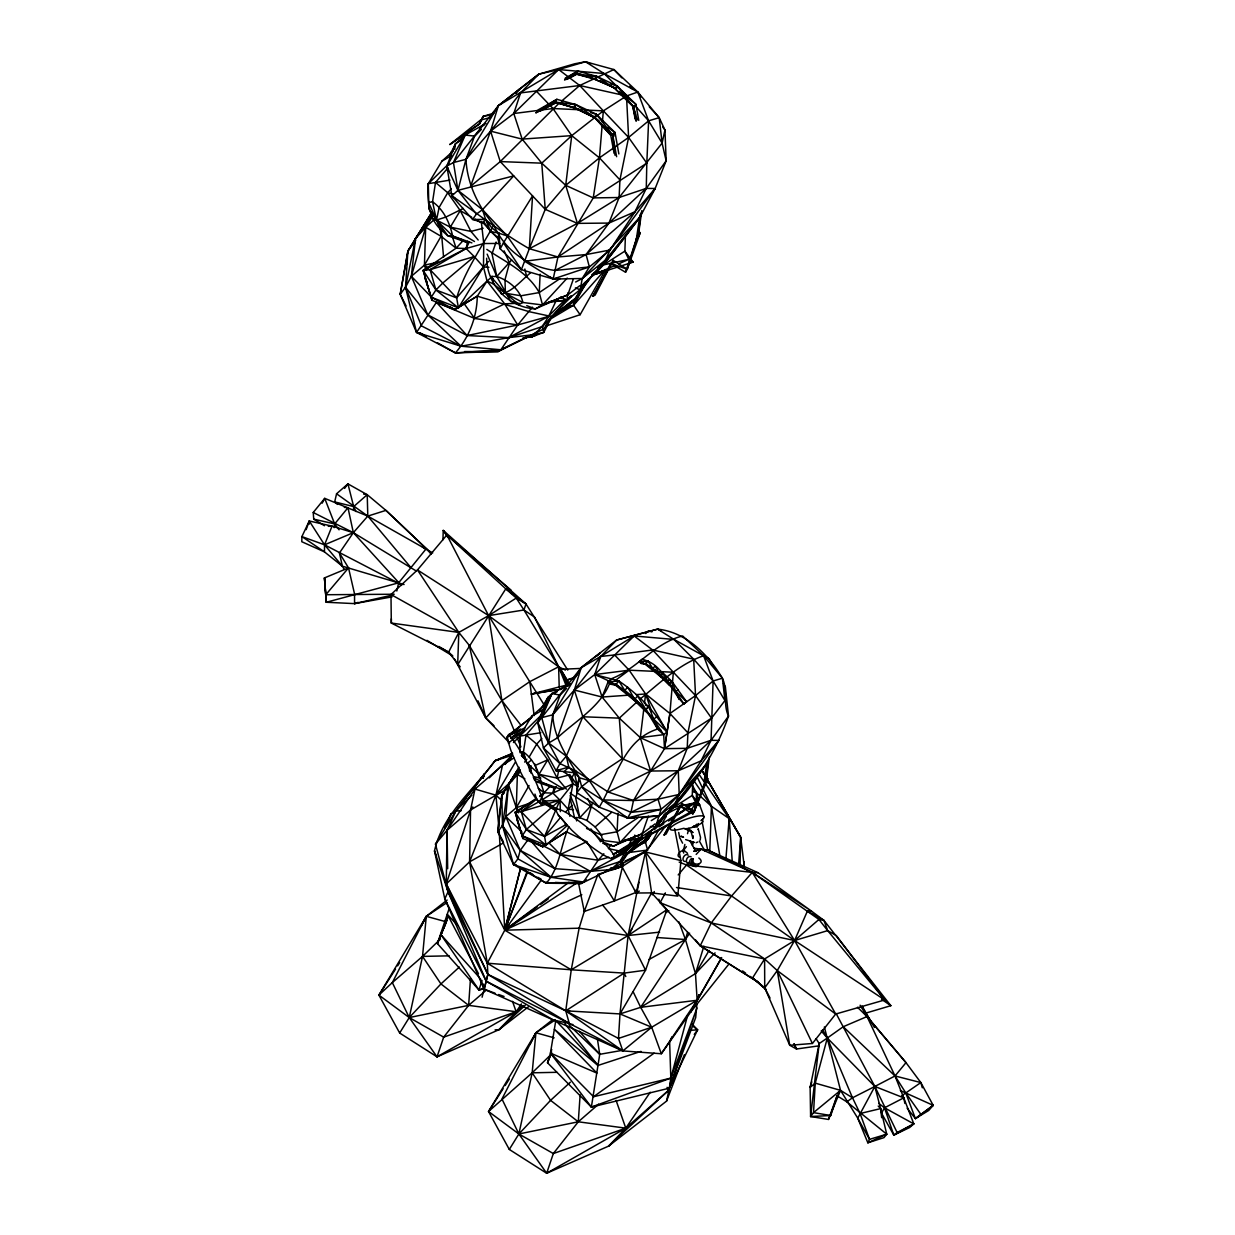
<?xml version="1.0" encoding="UTF-8"?>
<svg xmlns="http://www.w3.org/2000/svg" width="1235" height="1235" viewBox="0 0 1235 1235"><rect width="100%" height="100%" fill="white"/><g stroke="black" fill="none" stroke-linecap="round" stroke-linejoin="round"><path stroke-width="1.5" d="M441.096 228.799L443.581 257.127M530.942 773.11L531.004 765.715M519.055 767.275L501.781 795.325L497.829 831.757L513.544 864.608L551.258 877.359L590.315 871.323L614.15 869.332L621.051 866.769L621.56 860.795M309.244 524.134L309.275 521L332.061 526.125L353.349 532.671L416.071 570.894M328.263 526.311L332.061 526.125L324.543 544.82L324.45 551.875L342.373 566.186L344.272 569.428M432.111 211.833L407.905 251.06L400.202 294.285L416.535 332.447L455.406 352.901L498.184 351.558L500.87 349.783L517.697 324.975L504.636 303.825L487.053 281.086L483.472 266.945L483.75 243.527L481.295 221.435M391.387 618.781L391.31 623.058L448.598 652.142L452.813 656.032L426.94 640.347M696.293 802.287L696.463 792.808L692.017 784.596M740.074 864.361L740.691 837.345L701.712 769.853L740.691 837.345L744.35 867.171M532.3 716.532L507.956 735.551L507.245 738.268L510.595 749.583A38.547 4.847 63.5 0 0 535.419 797.841L537.858 800.975M442.948 539.788L443.241 530.402L526.002 603.992L567.76 670.111M518.391 812.846L516.292 807.705L517.372 774.422L520.321 769.868M661.512 818.851C691.307 790.724 714.988 754.971 728.511 716.099C722.676 703.842 728.079 690.211 722.398 678.2C708.025 654.473 686.506 632.289 657.668 629.124L616.62 640.039L581.191 667.672L537.734 722.645L543.431 747.962L556.12 770.686L574.429 772.77L579.338 777.788L581.654 786.664L599.222 807.211L627.534 818.002L634.373 818.172M447.394 536.762L443.241 530.402L446.869 534.971L417.461 569.952L458.818 632.428L457.66 664.754L485.725 717.983L509.546 743.007M575.649 282.012L582.272 278.508L640.008 217.051L605.69 259.952L582.272 278.508L553.172 279.033L521.386 269.678L500.221 248.791L497.952 238.633L482.731 222.485L472.588 219.444L451.871 195.871L446.838 166.123L453.461 162.557L498.369 105.67L538.722 74.193L574.769 63.772L585.467 61.75L613.903 69.546L637.8 92.054L659.212 117.649L664.955 130.03L666.159 160.812L655.152 188.523L640.008 217.051L625.373 236.719L624.879 251.137L628.769 259.381L633.076 262.113L594.761 274.386L590.33 277.504M692.712 782.743L692.264 795.402L695.675 802.642L699.473 805.035L692.264 795.402L673.322 807.536L663.087 816.242M709.755 851.718L711.437 806.285L697.188 777.031M626.593 97.858L628.6 137.44L619.939 179.893L619.106 197.507L608.932 223.072L586.1 254.564L555.071 270.45C527.746 266.883 504.621 250.041 493.722 225.017C478.269 206.26 467.185 183.922 465.965 159.33L474.549 136.097L481.156 129.196M657.329 822.989L673.322 807.536L705.556 765.468L679.219 794.414L658.023 799.184L633.493 800.542L608.284 792.067L575.803 770.995L559.934 763.601L548.649 743.022L552.755 714.803L574.337 690.041L600.704 656.464L616.62 640.039L657.668 629.124L673.986 639.452L693.684 659.166L695.537 695.583L687.926 732.849L687.2 748.317L678.277 770.763L658.023 799.184L630.977 812.352L627.534 818.002L624.524 816.073M486.636 258.238C487.053 285.27 508.419 307.006 535.172 308.951L542.505 304.968L539.247 292.572L540.127 274.185M602.773 843.32L613.502 846.16L619.939 842.656L617.083 831.772L617.979 813.325M406.608 264.244L407.149 254.889M353.472 509.885L353.673 506.582L347.93 483.873L336.568 493.784L334.685 501.919L337.51 504.42M566.525 300.012L551.813 316.592L543.786 329.019L500.87 349.783L461.056 346.217L416.535 332.447L405.528 287.261L407.905 251.06L431.2 213.454M470.489 978.444L468.652 1005.367L443.689 1037.138L437.036 1056.836L399.661 1033.016L378.898 995.101L426.291 916.324L447.132 900.053M580.126 1094.874L578.289 1121.797L553.326 1153.552L546.673 1173.25L509.299 1149.445L488.535 1111.515L535.928 1032.753L552.307 1019.956M692.866 813.911L694.348 811.318L682.06 803.522L666.113 834.042L664.106 835.045L679.929 806.285L692.866 813.911L706.713 777.757L707.917 760.59M738.499 865.858L740.691 837.345L705.988 777.525M497.829 831.757L502.506 825.597L505.825 816.597L508.434 784.379L518.082 769.312L501.781 795.325L497.829 831.757L503.34 841.699M602.093 125.893L599.438 157.848L593.248 197.909L557.942 256.988L553.172 279.033L524.705 261.264L507.184 235.916L482.484 209.688L457.938 190.36L446.838 166.123L455.453 143.847L465.163 135.063L485.926 123.438M602.402 122.126L603.344 110.857L579.694 85.508L558.652 69.546L538.722 74.193L498.369 105.67L465.965 159.33L457.938 190.36L451.871 195.871L454.928 198.187M725.948 858.124L729.206 818.635L698.825 774.021M743.563 867.341L744.026 861.659M677.953 894.248L680.933 860.579L674.588 828.577M447.163 902.476L426.291 916.324L422.524 956.399L409.248 1017.563L399.661 1033.016M555.194 1019.956L535.928 1032.753L532.162 1072.814L518.87 1133.977L509.299 1149.445M639.962 214.998L636.102 240.825L638.094 237.305L640.749 213.207M431.416 214.55L415.5 238.587L411.348 276.285L405.528 287.261L400.202 294.285L406.099 305.987M504.467 792.793L501.781 795.325L502.506 825.597L513.544 864.608L546.287 883.21L581.037 883.565L611.742 868.776L621.051 866.769L621.653 861.397M492.333 276.378L487.053 281.086L477.266 296.184C476.988 316.932 469.13 337.356 455.406 352.901L437.483 342.805M660.74 730.009L657.607 729.036C622.625 740.29 616.08 779.532 599.222 807.211L576.807 792.654L581.654 786.664L602.248 799.925L630.977 812.352L633.493 800.542L650.598 771.026L640.317 737.635L643.775 709.168M644.454 703.471L645.612 693.977L629.155 670.188L614.567 654.936L600.704 656.464L581.191 667.672L552.755 714.803C553.851 738.669 567.946 757.889 579.338 777.788L576.807 792.654L577.146 785.182L579.338 777.788L589.327 780.582L602.248 799.925L627.534 818.002L659.289 815.671L675.421 803.136L705.556 765.468M532.347 716.624L508.604 735.412A38.547 4.847 63.5 0 1 525.199 759.88A38.547 4.847 63.5 0 1 541.393 796.59L542.505 801.33L556.892 809.295A37.899 6.16 40.1 0 1 584.479 825.351A37.899 6.16 40.1 0 1 613.394 854.311L694.348 811.318L705.015 782.095L704.135 781.462L706.713 777.757L709.307 757.256M678.71 832.498L679.667 837.592M334.16 527.669L334.67 523.933L324.728 498.353L313.227 512.494L313.736 519.148L324.465 525.74M728.866 964.087L690.55 1012.252L661.312 1053.748L622.841 1050.923L569.289 1023.429L565.754 1010.832L571.265 969.799L579.122 928.195L584.587 910.365M683.665 853.045C683.958 846.793 674.603 855.5 679.512 857.167M636.102 240.825L637.198 236.533L627.256 269.261L613.255 260.4L595.085 295.15L592.8 296.307L610.816 263.534L625.558 272.24L627.256 269.261L640.317 232.581L637.198 236.533L638.094 237.305L641.799 210.645M454.696 149.342L455.453 143.847L461.875 139.617M824.362 1026.949L840.526 1090.351L828.5 1119.45L810.608 1116.517L819.206 1043.56L816.088 1038.712M512.649 753.226L495.019 760.745C473.731 789.829 442.439 814.39 434.504 850.915L444.801 898.957L484.166 989.235L622.841 1050.923L651.694 1027.242L697.158 1000.242L721.657 957.557M696.895 1004.287L695.691 1017.655L669.339 1088.174L591.364 1107.085L599.731 1054.32L597.416 1039.067M704.135 781.462L706.837 762.458M586.424 879.814L583.399 882.006L551.258 877.359L517.897 858.865L502.506 825.597L508.434 784.379L519.271 769.513M548.186 302.313L566.865 300.182L567.946 292.849M641.336 838.457L642.154 832.93M554.144 1037.832L535.928 1032.753L501.966 1099.011L518.87 1133.977L546.673 1173.25L608.531 1146.157L666.56 1101.111L671.547 1078.032M608.284 792.067L650.598 771.026L664.507 748.672L669.926 713.49L673.353 672.226L652.589 649.981L634.126 635.963L600.704 656.464L594.73 674.572L574.337 690.041L557.309 737.928L548.649 743.022L543.431 747.962L559.934 763.601L556.12 770.686L559.764 769.822M447.965 167.898L435.523 182.425L432.559 201.784L436.48 220.062L440.077 228.954L447.857 235.761L468.297 242.94L459.991 238.834M534.122 779.501L536.854 781.894L554.793 788.208L541.053 782.11C538.553 770.625 533.258 759.031 523.424 752.053L526.017 735.072L538.506 720.499M723.478 683.572L725.377 686.861L728.511 716.099L711.051 740.305L701.125 760.837L679.219 794.414L673.322 807.536L695.675 802.642L694.348 811.318L690.103 812.29L613.394 854.311L614.629 857.352L611.155 858.587A37.899 6.16 40.1 0 1 571.527 829.935L558.251 815.069L556.136 810.762L542.505 801.33L542.427 803.923L541.146 804.186L538.753 802.117M651.262 820.627L659.289 815.671L679.219 794.414L718.847 740.413L711.051 740.305L687.2 748.317L664.507 748.672L669.926 713.49L695.537 695.583L713.104 680.994L722.398 678.2L724.93 700.554L711.53 718.152L687.2 748.317L650.598 771.026L622.332 758.707L582.843 716.763L574.337 690.041L581.191 667.672L599.747 653.176L597.2 655.893M536.067 798.674L541.578 804.108M722.398 678.2L703.61 655.739L682.631 635.963C654.241 642.941 637.661 668.768 611.124 678.849C603.683 705.123 576.236 720.19 557.309 737.928M497.952 238.633L498.909 233.199L491.792 227.904L485.648 219.459L482.484 209.688L513.714 175.879L457.938 190.36L453.461 162.557L465.163 135.063L474.549 136.097L481.171 129.536M400.202 294.285L407.905 251.06L415.701 240.501M571.481 296.385L551.813 316.592L543.755 332.431L533.165 334.716L508.758 337.618L461.056 346.217L421.49 325.901L405.528 287.261L415.5 238.587L432.389 215.399M566.417 789.15L557.124 778.081L558.683 770.64M591.596 276.439L575.248 298.577L551.813 316.592L529.367 311.729L477.266 296.184L454.603 309.645L431.941 300.275L423.188 270.45L430.058 269.631L466.12 248.513L467.71 241.211M554.083 787.59L552.879 793.102L542.644 799.493M513.76 758.028L502.491 765.252L495.945 795.186L469.593 861.845L446.267 883.951L448.043 891.778L486.235 981.254L553.512 1020.079L569.289 1023.429L487.871 974.446L448.043 891.778L434.504 850.915L436.434 856.318M538.722 74.193L520.583 92.903L513.791 113.527L522.158 139.107L541.764 163.159L565.707 185.343L593.248 197.909L619.106 197.507L646.275 188.384L655.152 188.523L610.013 250.026L586.1 254.564L557.942 256.988L529.321 248.714L532.547 195.886L503.463 242.832L521.386 269.678L529.321 248.714L577.424 223.381L619.106 197.507L662.083 143.106L664.955 130.03L662.763 127.035M396.821 590.994L398.643 582.827L426.353 548.587L385.922 510.379L367.227 494.695L347.93 483.873L344.611 488.381M647.078 838.704L645.411 842.146L647.603 850.05L623.335 863.111L614.382 900.948L584.263 911.445L578.289 882.006L504.76 930.171L487.3 963.207L487.871 974.446L482.098 997.216M639.761 661.852C644.485 664.168 638.68 663.396 640.317 660.848M683.125 851.61L684.885 844.447M687.524 833.687L688.837 828.299M546.132 704.753L547.954 697.435L552.03 693.483L569.844 683.526M474.225 787.745L484.243 774.16L483.147 777.803L484.243 774.16L455.823 811.055L447.055 830.275L446.267 883.951L487.871 974.446L484.166 989.235L495.019 993.187M665.356 826.323L645.504 851.965L651.617 892.89L666.9 909.67L645.55 970.201L624.154 973.103L571.265 969.799L504.76 930.171L520.676 867.587M659.644 932.132L628.09 935.512L579.122 928.195L504.76 930.171L520.553 868.591M636.149 694.641L645.612 693.977L667.024 731.938C654.92 711.684 638.464 694.147 618.858 681.025L615.354 685.07L633.987 700.152L667.024 731.938L663.689 734.655L640.317 737.635L619.291 718.152L602.093 697.034L594.73 674.572L634.126 635.963L673.986 639.452L709.214 658.888L713.969 667.116M637.245 701.557L633.987 700.152L637.584 696.015L657.607 729.036L663.689 734.655L664.507 748.672L640.317 737.635M648.051 661.049L645.257 664.276L660.154 676.332L686.583 701.773L683.928 703.95C669.416 689.84 664.43 663.982 641.876 659.289L639.437 661.713L641.181 663.55L645.257 664.276L639.437 661.713L648.051 661.049L652.528 668.15L660.154 676.332L663.519 677.783M655.831 670.512L652.234 669.246L655.121 665.943L660.432 675.236L669.092 684.653L671.917 681.396L663.041 673.029L659.444 671.763M656.063 671.423L629.155 670.188L594.73 674.572C614.104 682.739 632.382 692.835 645.149 710.542L648.684 706.466L657.607 729.036L655.8 723.787M660.154 676.332L663.041 673.029M669.092 684.653L671.917 681.396L686.583 701.773M528.858 872.589L546.287 883.21C559.949 867.603 560.659 845.033 568.841 826.724M639.02 882.269L628.09 935.512L619.985 1013.92L618.488 1038.434L622.841 1050.923L565.754 1010.832L487.3 963.207L446.267 883.951L470.55 809.99L474.981 789.072L502.491 765.252M687.571 1015.448L670.821 1078.109L669.339 1088.174L696.988 1007.945L670.821 1078.109L591.364 1107.085L547.522 1062.779L551.752 1049.518M907.154 1108.227L915.413 1118.586L928.705 1110.481L933.197 1105.356L920.831 1082.57L905.996 1062.64L867.032 1016.559L843.227 1026.733L827.311 1038.033L815.254 1083.141L813.525 1112.627L810.608 1116.517L830.738 1115.529L837.068 1095.8L846.793 1101.821L886.73 1134.193L883.998 1137.62L867.85 1142.807L857.754 1118.169L840.526 1090.351L815.254 1083.141L810.129 1087.387L810.608 1116.517M655.137 823.838L642.154 833.795L619.939 842.656L602.68 840.464L601.136 834.582L595.146 826.956L587.011 820.503L592.677 802.333M579.277 292.031L575.248 298.577L573.596 305.246L549.266 319.757M651.586 832.328L645.411 842.146L635.022 847.009M645.612 835.03L655.584 827.064L661.08 809.28L658.023 799.184M692.434 845.496L693.545 841.838M487.871 974.446L565.754 1010.832L619.985 1013.92L640.672 1007.328L685.456 939.511L687.633 932.209M811.796 1081.86L810.129 1087.387L819.206 1043.56L827.311 1038.033L874.843 1086.46L897.119 1132.526L893.816 1135.119L881.481 1113.121L884.507 1107.81L903.758 1097.853L895.02 1075.963L867.032 1016.559L860.131 1005.213M558.606 103.678L500.252 161.584L470.566 186.315L490.557 131.142L498.369 105.67L558.652 69.546L585.467 61.75L590.67 63.834M483.117 777.834L484.243 774.16L483.086 777.818M703.888 946.272L695.475 973.597L697.158 1000.242L690.55 1012.252L720.715 959.394M449.432 907.71L437.391 943.571L478.964 989.976L484.599 988.679M484.367 988.139L478.964 989.976L482.036 980.451M625.558 272.24L637.198 236.533M480.832 119.78L449.849 144.495L479.412 123.994L483.225 116.322L493.861 113.172M544.913 706.466L547.954 697.435L539.957 710.712M567.282 683.511L558.621 666.792L523.933 609.997L526.002 603.992L505.794 588.833L446.869 534.971L488.628 615.632L543.647 704.073M496.115 242.029L492.009 253.777L496.794 276.517L510.688 301.433L516.292 302.39M573.333 279.064L567.807 294.872L542.505 304.968L522.837 302.482L505.393 293.251L493.398 284.127L493.043 278.909M577.332 792.808L575.618 797.717L579.817 817.678L587.011 820.503M648.313 816.165L642.154 833.795L619.939 842.656L643.08 817.493M306.156 529.645L309.275 521L324.543 544.82L342.373 566.186L404.092 584.541M828.5 1119.45L837.068 1095.8M584.263 911.445L597.972 874.38L621.992 866.661L647.603 850.05L627.534 852.69M449.447 155.826L455.453 143.847M566.587 688.451L560.088 695.181L552.755 714.803L541.764 717.628L548.649 743.022L566.325 756.16L589.327 780.582L622.332 758.707L619.291 718.152L637.291 701.619M449.849 144.495L479.412 123.994L483.225 116.322L492.425 114.701M618.858 153.943L615.045 132.546L596.32 114.222L575.973 104.651L574.676 108.047L594.637 117.68L599.021 120.86M472.851 806.949L470.55 809.99L469.593 861.845L504.76 930.171L526.527 873.052M666.56 1101.111L684.329 1054.783M551.69 1052.066L547.522 1062.779L550.378 1055.647M581.824 894.758L504.76 930.171L528.009 870.968M447.039 823.884L450.914 814.035L455.823 811.055L471.878 795.139M574.337 690.041L602.093 697.034L608.083 681.874L611.124 678.849L618.858 681.025L624.447 689.902L633.987 700.152M593.773 273.491L594.761 274.386L603.298 264.954L610.013 250.026L634.975 211.772L646.275 188.384L666.159 160.812L662.083 143.106L659.212 117.649L648.607 120.829L628.6 137.44L599.438 157.848L565.707 185.343L545.237 209.348L529.321 248.714C502.089 233.245 477.652 213.624 451.871 195.871M509.916 760.544L512.016 755.341L495.019 760.745L455.823 811.055L435.461 844.092L448.043 891.778L444.801 898.957L486.235 981.254L569.289 1023.429M446.669 920.677L437.391 943.571L446.777 920.476M548.649 743.022L537.734 722.645L547.954 697.435M448.027 917.018L440.864 934.586L478.964 989.976M706.713 777.757L707.763 778.637L694.348 811.318L679.929 806.285M559.934 763.601L566.325 756.16L582.843 716.763L619.291 718.152M693.344 858.896C690.365 867.587 707.068 864.099 698.84 857.985M426.847 281.487L424.979 278.184L431.231 297.203L458.417 307.87L456.657 297.867C464.7 271.191 480.662 248.961 493.722 225.017M541.764 717.628L552.03 693.483L560.088 695.181M692.31 1024.247L697.59 1029.867L668.089 1090.783L625.79 1128.157L608.531 1146.157L668.089 1090.783L675.576 1073.447M693.19 835.755L692.897 838.503L690.72 830.213M700.23 840.062L700.523 837.315L698.176 828.778L698.3 829.688M865.133 1013.317L890.836 1005.691L823.946 920.399L811.41 911.059L807.428 911.029L794.584 940.514L777.263 970.571L764.727 987.83L789.736 1045.273L796.529 1049.009L819.145 1045.813M444.662 828.083L450.914 814.035M445.526 924.197L440.864 934.586L479.458 977.595M651.215 832.251L648.097 839.229L625.126 855.623M671.994 1036.721L669.632 1042L670.821 1078.109L593.556 1096.742L550.439 1053.084L555.796 1020.527L597.987 1065.45L640.98 1051.386M692.048 860.147C689.068 864.376 696.818 869.78 698.748 864.361C695.706 868.668 689.006 862.37 692.928 858.942M638.094 237.305L640.317 232.581M309.275 521L301.896 536.592L301.803 541.733L324.45 551.875L301.896 536.592L324.543 544.82L401.854 584.942M431.941 300.275L423.188 270.45L466.12 248.513L469.408 241.69M537.734 722.645L552.03 693.483M479.412 123.994L483.225 116.322M857.491 1007.266L867.032 1016.559L905.996 1062.64L895.02 1075.963L874.843 1086.46L857.754 1118.169L869.517 1139.349L867.85 1142.807L886.73 1134.193L880.617 1108.613L874.843 1086.46L836.064 1013.41M523.239 338.097C541.1 335.04 548.556 316.762 555.441 302.158M556.167 786.541L552.879 793.102L544.079 792.824L538.213 788.177M640.502 838.905L628.121 852.86L621.066 863.774L611.742 868.776L619.985 861.567L627.365 848.074M628.939 844.925L631.301 840.186L637.986 839.028M638.603 844.863L645.411 842.146L647.109 838.781M421.135 926.42L426.291 916.324L446.391 921.866M529.908 1044.517L535.928 1032.753M584.078 284.791L573.596 305.246L559.687 311.189M426.291 916.324L392.329 982.597L378.898 995.101L409.248 1017.563L443.689 1037.138L516.153 1011.743L523.208 1005.506M546.117 882.037L546.287 883.21L583.399 882.006L598.157 860.224L586.702 841.653L566.433 831.757L542.783 846.762L522.868 838.534L515.196 812.352L521.232 811.627L539.726 801.33L544.079 792.824L550.517 785.846M460.223 666.869L448.598 652.142L458.818 632.428L488.628 615.632L516.261 598.064L526.002 603.992M322.181 503.154L324.728 498.353L367.798 516.106L432.698 552.925M581.793 287.662L574.568 301.078L549.59 318.892M665.387 892.89L660.108 902.692L700.245 945.778L757.811 981.949L766.04 989.467M503.463 242.832L500.221 248.791L498.909 233.199L490.557 231.454L484.105 222.315M569.922 816.366L568.115 809.265L572.932 783.808L571.913 777.402L575.803 770.995M648.529 848.368L658.703 829.874M661.481 824.826L666.097 816.412M625.064 861.027L645.504 851.965L677.799 896.116L651.617 892.89L628.09 935.512L571.265 969.799L487.3 963.207L469.593 861.845L503.633 842.81M588.369 279.033L573.596 305.246L566.17 307.314M545.978 326.009L580.126 314.709L605.428 269.986M592.8 296.307L613.255 260.4M664.106 835.045L682.06 803.522M551.258 877.359L520.213 850.421L505.825 816.597L516.292 807.705L529.043 785.537M576.683 675.468L578.489 672.349M691.029 810.685L695.675 802.642L688.651 805.729M451.3 188.801L447.718 192.706L439.166 207.341L436.48 220.062L447.857 235.761L452.643 236.008L471.894 242.894M529.213 756.947L536.731 744.087L541.841 738.499M515.35 762.149L495.945 795.186L470.55 809.99L447.055 830.275L435.461 844.092M446.838 166.123L465.163 135.063M709.106 950.441L695.475 973.597L640.672 1007.328L651.694 1027.242L661.312 1053.748L697.158 1000.242L699.01 994.762L697.158 1000.242L640.672 1007.328L633.231 991.937M584.093 285.023L574.568 301.078L569.428 303.702M651.895 832.822L648.097 839.229L644.701 840.973M654.735 828.021L656.649 824.826M446.869 534.971L511.043 590.129L505.794 588.833L457.66 664.754L454.418 658.95M631.98 928.998L628.09 935.512L645.55 970.201L619.985 1013.92L651.694 1027.242L618.488 1038.434L565.754 1010.832L624.154 973.103L625.805 976.53M652.358 894.804L654.303 891.546M563.777 789.041L539 774.33L547.722 759.818L536.731 744.087L526.017 735.072L519.673 736.183L519.997 752.655L523.424 752.053M443.396 230.59L440.077 228.954C428.097 216.727 427.31 199.777 428.298 183.691L441.883 161.168L453.044 151.179M520.136 747.005L519.673 736.183L531.606 716.393L543.74 705.54M463.295 240.408L456.101 248.204L423.188 270.45L435.924 289.963L458.417 307.87L483.472 266.945L488.551 261.403M610.013 250.026L589.357 266.945L582.272 278.508L580.141 289.7L566.865 300.182L550.254 301.464M565.244 78.16L577.748 71.074L596.845 76.416L617.176 85.987L615.339 88.966L633.57 107.013L637.291 119.934M766.117 989.76L752.578 977.935L764.604 958.947L794.584 940.514L818.944 919.473L823.946 920.399L827.682 930.634L884.754 999.949L890.836 1005.691L881.497 999.223M837.932 1094.442L840.526 1090.351L852.505 1097.792L860.085 1113.522L869.517 1139.349L886.73 1134.193M378.898 995.101L395.54 969.104M397.624 965.863L399.708 962.605M650.227 1092.234L625.79 1128.157L553.326 1153.552L518.87 1133.977L488.535 1111.515L503.093 1088.776M505.177 1085.519L509.329 1079.02M433.006 215.955L425.674 227.255L415.5 238.587M649.008 959.487L685.456 939.511L689.624 933.151M532.424 307.16L517.697 324.975L467.154 335.55L427.727 314.817L405.528 287.261M611.093 844.586L608.407 848.599L628.121 852.86L648.699 837.037L651.941 832.637M507.786 740.645L507.276 736.971L509.314 733.991M440.401 939.063L422.524 956.399L392.329 982.597L409.248 1017.563L437.036 1056.836L498.894 1029.743L516.153 1011.743L521.463 1003.932M535.897 112.756L554.777 102.057L574.028 107.491L575.973 104.651L594.529 117.155L612.761 135.202L616.62 156.721M342.373 566.186L339.44 552.987L353.349 532.671L367.798 516.106L385.922 510.379L425.859 548.355M564.58 80.105L575.587 73.868L594.838 79.302L596.845 76.416L615.339 88.966L632.721 105.978L636.149 121.354M565.445 299.333L548.247 316.515L517.697 324.975L474.657 318.476L436.418 302.343L416.535 332.447M482.484 209.688L476.386 214.087L472.588 219.444L485.648 219.459L490.557 231.454L497.798 237.429M511.599 260.014L496.794 276.517L490.758 276.486L505.393 293.251L518.87 304.644L522.837 302.482C520.444 289.777 508.619 280.376 496.794 276.517L487.146 254.132M524.674 762.088L526.836 759.108M499.202 831.294L504.76 930.171L541.023 880.462M527.793 840.062L520.213 850.421L517.897 858.865L513.544 864.608L516.199 864.87M694.255 1034.436L697.59 1029.867L693.067 1026.3M654.118 829.704L664.955 815.023M645.411 842.146L652.003 833.239M655.306 828.778L665.217 815.424M704.151 849.587L707.887 850.128L752.254 872.404L811.41 911.059L758.074 872.728L752.254 872.404L731.599 895.977L711.252 922.946L700.245 945.778L757.811 981.949L750.201 976.437M505.115 764.45L512.016 755.341L489.276 777.896M537.348 906.768L504.76 930.171L509.407 924.073M640.008 217.051L603.298 264.954L581.7 285.841M682.893 851.162L686.398 846.623M625.373 236.719L603.298 264.954L591.642 274.88M453.461 162.557L465.965 159.33L490.557 131.142L520.583 92.903L579.694 85.508L613.903 69.546L621.853 77.851M705.015 782.095L707.763 778.637M675.977 892.457L711.252 922.946L764.604 958.947L777.263 970.571L789.736 1045.273L812.414 1043.482L835.678 1014.043L884.754 999.949L836.404 935.636L827.682 930.634L818.944 919.473L752.254 872.404L701.094 849.201L694.101 848.198M678.2 874.92L688.79 862.308M313.736 519.148L334.67 523.933L347.977 507.693L344.303 507.369M558.328 815.177L560.613 817.323L544.573 836.419L546.117 845.203L522.251 835.848L516.77 819.145M635.685 120.181L633.57 107.013L635.902 104.311L617.176 85.987L610.322 83.687M483.472 266.945L474.209 256.571L430.058 269.631L435.924 289.963L456.657 297.867L483.472 266.945L488.89 267.316M550.162 276.995L553.172 279.033L589.357 266.945L586.1 254.564L634.975 211.772L655.152 188.523M718.847 740.413L701.125 760.837L678.277 770.763L633.493 800.542L602.248 799.925M645.149 710.542L648.684 706.466L645.426 705.062M542.134 845.296L560.381 854.527L598.157 860.224L603.853 853.771M603.853 271.175L573.596 305.246L580.126 314.709M520.244 771.844L508.434 784.379L516.292 807.705L518.746 810.438M567.22 278.076L542.505 304.968L567.807 294.872L579.74 285.702M565.615 811.951L572.037 805.359M436.418 302.343L467.154 335.55L508.758 337.618L542.566 326.503L551.813 316.592M570.369 799.338L574.522 817.663L579.817 817.678L590.978 805.745L587.829 798.736M502.506 825.597L520.213 850.421L554.824 868.637L590.315 871.323L619.985 861.567L642.601 837.994M696.169 854.435L701.094 849.201L707.887 850.128L758.074 872.728M715.08 952.88L695.475 973.597L685.456 939.511L678.957 921.897M482.731 222.485L485.648 219.459M560.428 297.095L566.865 300.182L570.879 296.029M597.647 268.273L605.69 259.952L580.141 289.7L575.387 287.909M645.751 633.524L648.282 630.9L651.926 631.888M663.612 815.362L666.236 812.645M670.173 808.57L675.421 803.136L655.584 827.064L650.289 826.431M581.978 285.609L585.915 281.565M657.066 823.128L663.643 816.366M548.772 842.702L560.381 854.527L590.315 871.323L624.987 852.798L636.936 840.865M634.975 211.772L608.932 223.072L577.424 223.381L545.237 209.348L500.252 161.584L490.557 131.142L513.791 113.527L558.652 69.546L604.054 73.513L637.8 92.054L640.95 96.839M468.297 242.94L452.643 236.008L436.48 220.062L428.931 209.132L428.298 183.691L448.907 163.622M519.673 736.183L542.752 713.722M549.992 1055.524L532.162 1072.814L488.535 1111.515M566.865 300.182L570.91 296.276M513.436 742.497L520.028 736.183M500.19 290.657L501.41 294.084C513.112 290.997 521.324 280.36 530.463 272.873M611.495 812.46L595.146 826.956M458.417 307.87L487.053 281.086L493.969 284.158M567.066 825.613L546.117 845.203L526.372 829.472L515.196 812.352L536.083 798.566M520.676 724.899L501.904 700.646L469.238 645.303L458.818 632.428L391.31 623.058L390.986 594.529L417.461 569.952L488.628 615.632L558.621 666.792L565.383 670.08M650.598 771.026L678.277 770.763L711.051 740.305L713.104 680.994L703.61 655.739C679.142 664.106 659.83 683.048 640.07 699.072M495.081 1029.867L498.894 1029.743L525.215 1005.275M500.252 161.584L541.764 163.159L571.728 135.634L603.344 110.857L624.956 96.963M459.343 967.051L440.941 983.94L409.248 1017.563L468.652 1005.367L516.153 1011.743L512.494 1001.338M570.385 1082.169L550.578 1100.354L518.87 1133.977L578.289 1121.797L625.79 1128.157L616.064 1100.339M843.227 1026.733L895.02 1075.963L905.687 1092.759L915.413 1118.586L933.197 1105.356L900.361 1090.551M434.828 219.043L425.674 227.255L411.348 276.285L427.727 314.817L461.056 346.217M512.525 780.35L495.945 795.186L498.863 827.496M846.793 1101.821L852.505 1097.792L874.843 1086.46L903.758 1097.853L913.792 1123.881L909.686 1127.509L893.816 1135.119L884.507 1107.81L878.795 1103.38M334.685 501.919L353.673 506.582L367.227 494.695L363.599 494.093M598.558 1104.213L578.289 1121.797L550.578 1100.354L532.162 1072.814L556.939 1072.304M485.988 990.346L468.652 1005.367L440.941 983.94L422.524 956.399L449.2 955.844M561.416 101.255L579.694 85.508L622.749 95.141M500.206 791.496L495.945 795.186L474.981 789.072L447.055 830.275L447.672 868.714M679.049 699.458L675.777 691.739L678.324 689.578M663.689 734.655L653.516 719.387L656.696 716.701M510.703 738.19L520.877 729.576M539.664 796.482L544.079 792.824L540.544 781.894M840.526 1090.351L813.525 1112.627L830.738 1115.529M627.534 818.002L661.08 809.28L679.219 794.414L678.277 770.763M625.697 854.836L628.121 852.86M520.491 729.082L507.276 736.971L519.163 727.43M526.589 721.456L531.05 717.875M567.158 686.428L570.122 684.067M581.654 786.664L589.327 780.582M538.738 773.681L527.206 763.415L531.39 760.142M549.467 318.676L575.248 298.577M625.018 855.5L648.699 837.037M498.894 1029.743L528.657 1006.633M508.357 743.022L524.551 730.487M901.612 1095.831L920.831 1082.57L922.313 1087.803M504.76 930.171L568.903 882.315M915.413 1118.586L933.197 1105.356M614.629 680.948L629.155 670.188M463.248 208.437L445.943 217.036L436.48 220.062L433.3 219.259M540.081 795.695L544.079 792.824M540.451 904.529L548.201 898.957M593.556 1096.742L654.102 1053.162M583.985 881.466L581.037 883.565L555.318 882.438M507.276 736.971L516.431 730.456M505.794 588.833L516.261 598.064L523.933 609.997L534.477 616.975L558.621 666.792L529.784 681.658L501.904 700.646L485.725 717.983L494 725.732M593.248 197.909L646.816 163.159L648.607 120.829L637.8 92.054L626.5 95.975L621.205 90.695M664.507 748.672L711.53 718.152L695.537 695.583L673.353 672.226L659.907 671.608M643.234 838.04L614.629 857.352L611.155 858.587L614.351 856.472M648.005 834.814L651.185 832.668M668.66 820.874L671.84 818.728M678.2 814.436L684.545 810.145L668.567 820.58M695.675 802.642L613.394 854.311M504.081 250.828L509.499 262.931L504.991 279.727L505.393 293.251L521.077 295.767L539.247 292.572L560.042 278.585M601.136 834.582L617.083 831.772L638.526 817.354M666.9 909.67L628.09 935.512L602.68 905.178M619.136 853.308L625.512 849.078M630.298 845.913L636.673 841.699M658.996 826.91L663.782 823.745M479.504 127.992L484.321 124.828M511.012 738.53L523.872 730.07M691.878 858.402C687.401 860.162 690.597 868.313 694.873 864.963M564.827 79.287L577.748 71.074L575.587 73.868L596.613 79.086L594.838 79.302L616.574 88.719L599.932 80.692M537.549 111.598L556.877 99.309L575.973 104.651L570.524 104.11M522.868 838.534L522.251 835.848L526.372 829.472L521.232 811.627L536.716 798.937L515.196 812.352L522.251 835.848L542.783 846.762L566.433 831.757M554.237 693.514L557.371 691.538M560.52 689.578L569.937 683.681M697.821 841.992L696.139 842.733M614.119 153.402L610.738 135.171L615.045 132.546L607.759 127.236M665.619 912.773L668.876 910.797M639.329 891.114L614.382 900.948L597.972 874.38M426.152 270.465L424.439 265.154L425.674 227.255L441.049 236.302L456.101 248.204L466.12 248.513L474.209 256.571L442.886 282.938L435.924 289.963L431.231 297.203L454.603 309.645L477.266 296.184M441.883 161.168L451.284 155.733M531.606 716.393L544.311 709.06M437.036 1056.836L516.153 1011.743M546.673 1173.25L625.79 1128.157M538.136 109.93L556.877 99.309L554.777 102.057L581.886 110.1M893.816 1135.119L913.792 1123.881L884.507 1107.81M566.788 825.196L566.263 824.455L544.573 836.419L526.372 829.472L559.98 800.157L572.932 783.808L568.656 775.318M600.364 841.73L602.68 840.464M568.44 78.577L577.949 73.452L583.043 74.98M540.096 111.196L555.966 102.629L563.237 103.369M508.758 337.618L548.247 316.515M566.541 79.457L577.949 73.452L575.587 73.868L596.845 76.416L589.28 75.227M515.196 812.352L521.988 808.801M506.134 789.875L495.945 795.186L501.564 800.357M897.119 1132.526L913.792 1123.881M535.99 112.802L555.966 102.629L545.391 107.105M561.076 689.192L531.343 694.055L555.549 689.84M533.165 334.716L535.897 335.349L528.657 336.26L498.184 351.558L464.561 351.558M560.381 854.527L586.702 841.653M528.657 336.26L500.87 349.783L455.406 352.901M603.56 839.352L600.225 840.942L590.87 828.87M423.188 270.45L428.406 268.072M507.956 735.551L525.076 727.863M535.172 765.453L547.722 759.818L557.124 778.081L569.011 774.978M567.699 78.021L577.949 73.452M606.431 870.629L613.193 867.618M619.955 864.608L623.335 863.111M597.215 272.58L609.241 269.369L594.761 274.386L615.169 265.386M618.565 263.889L628.769 259.381L603.298 264.954L624.879 251.137L633.076 262.113L629.711 262.638M561.431 297.373L535.172 308.951L526.758 305.662M636.565 835.987L613.502 846.16L605.196 842.903M324.543 544.82L353.349 532.671L401.36 585.467M594.761 274.386L603.622 270.758M511.089 754.184L495.019 760.745L498.724 759.726M522.868 338.174L532.362 336.661L543.755 332.431L542.566 326.503M575.664 676.888L566.772 680.022L560.644 669.324L581.5 668.397M339.44 552.987L348.532 567.899L324.465 577.918L326.318 602.263L354.569 603.622L358.135 602.371M516.292 807.705L532.023 802.518M693.931 851.394L701.094 849.201L693.838 851.116M827.682 930.634L794.584 940.514L711.252 922.946L660.108 902.692L658.872 899.203M326.318 602.263L324.465 577.918L326.318 602.263L398.643 582.827M466.12 248.513L483.75 243.527L499.712 243.434M556.12 770.686L568.764 767.089L574.429 772.77L577.146 785.182L569.69 774.438M598.157 860.224L608.901 857.244M616.049 855.268L624.987 852.798M481.943 119.733L491.005 117.34M483.132 228.228L470.952 231.408L450.296 227.147L436.48 220.062L428.653 202.463L432.559 201.784C443.782 209.718 449.787 222.917 452.643 236.008M531.343 694.055L569.752 684.267L560.644 669.324L567.791 686.274M574.244 678.185L566.772 680.022L567.467 683.202M860.085 1113.522L880.617 1108.613L881.666 1117.69M394.212 594.236L325.808 594.73L348.532 567.899L354.538 593.912L354.569 603.622L392.483 595.069M438.703 262.067L424.439 265.154L411.348 276.285L431.138 296.848M553.172 279.033L556.398 278.415M354.569 603.622L392.113 596.86M569.181 1025.22L599.731 1054.32L622.409 1050.321M428.298 183.691L449.988 180.109M523.933 609.997L488.628 615.632L501.904 700.646L514.331 730.873M526.017 735.072L540.837 732.71M614.567 654.936L652.589 649.981L693.684 659.166L713.104 680.994L724.93 700.554M524.705 261.264L557.942 256.988L608.932 223.072L646.275 188.384L646.816 163.159L628.6 137.44L603.344 110.857L584.695 109.992M513.791 113.527L552.987 108.526L579.091 109.73M641.382 817.832L659.289 815.671M682.847 836.821L680.794 836.249L683.557 837.237M555.071 270.45L589.357 266.945M630.977 812.352L661.08 809.28M685.548 861.521C680.161 861.768 684.375 852.165 688.25 855.145M608.083 681.874L615.354 685.07L610.275 684.159L608.083 681.874L618.858 681.025M624.802 839.723L639.498 838.596M455.823 811.055L461.35 810.654M602.093 697.034L630.467 695.043M525.276 337.124L532.362 336.661L528.842 335.966M690.056 1030.33L697.59 1029.867M543.4 801.114L559.98 800.157L568.115 809.265L573.41 809.62M565.754 1010.832L569.597 1010.662M519.148 303.239L504.636 303.825L474.657 318.476L463.665 303.007M626.052 840.309L631.301 840.186M651.617 892.89L636.164 893.013L621.992 866.661M617.639 866.723L621.051 866.769M575.973 104.651L554.777 102.057L574.676 108.047L574.028 107.491L594.637 117.68L610.738 135.171L612.761 135.202L615.045 132.546L615.138 136.298M569.042 1024.355L572.886 1024.479M536.854 781.894L541.053 782.11L561.802 789.535M528.688 336.445L532.362 336.661M656.773 937.504L685.456 939.511M679.173 862.092L686.336 864.932L752.254 872.404L794.584 940.514L835.678 1014.043L777.263 970.571L812.414 1043.482M676.518 887.517L731.599 895.977L794.584 940.514L884.754 999.949M533.644 776.645L540.868 778.096M539 774.33L557.124 778.081M639.437 661.713C659.166 668.12 672.828 687.169 683.928 703.95M694.116 803.738L699.473 805.035M680.933 860.579L645.504 851.965L636.164 893.013L634.558 889.632M490.557 131.142L522.158 139.107L571.728 135.634L599.438 157.848L619.939 179.893M435.523 182.425L447.718 192.706L453.23 194.111M895.02 1075.963L920.831 1082.57M594.73 674.572L611.124 678.849M610.97 868.467L614.15 869.332L610.769 867.973M590.901 112.678L596.32 114.222L612.761 135.202L614.999 155.239M586.44 76.014L591.519 77.543M691.075 856.704C686.845 854.975 684.221 862.91 688.76 863.898M692.866 791.681L696.463 792.808L711.437 806.285L729.206 818.635L732.309 862.2M498.909 233.199L507.184 235.916M692.85 832.498L685.039 828.793M685.672 839.599L694.271 842.409M610.816 263.534L627.256 269.261M498.631 994.499L504.05 996.475M565.26 824.254L566.309 824.702M668.552 679.945L671.917 681.396L675.777 691.739M594.838 79.302L616.574 88.719M586.563 828.484L601.877 835.277M657.668 629.124L661.003 630.653M692.742 827.141L697.404 826.925L698.392 823.544M313.227 512.494L353.349 532.671L347.977 507.693M574.028 107.491L594.529 117.155L610.738 135.171M634.543 835.2L639.637 837.639M533.319 777.556L541.578 781.647M549.837 785.738L554.793 788.208M422.941 334.531L419.545 332.724L426.075 336.399M577.995 786.525L572.932 783.808L552.879 793.102L559.98 800.157L560.397 811.611M390.986 594.529L458.818 632.428M807.428 911.029L823.946 920.399M522.837 868.684L526.172 870.598M529.491 872.497L532.825 874.411M537.812 877.267L541.131 879.181M471.816 217.314L460.238 210.614L447.718 192.706M475.12 219.213L481.743 223.041M438.796 646.43L448.598 652.142M517.372 774.422L524.875 778.837M474.487 241.504L450.296 227.147L460.238 210.614L470.952 231.408L478.177 240.007M542.474 802.626L556.136 810.762L556.892 809.295L541.949 798.968M520.938 867.773L525.693 870.66M449.988 306.728L454.603 309.645M537.92 843.69L542.783 846.762M585.467 61.75L604.054 73.513L617.253 86.728M422.293 546.858L425.442 548.911M336.568 493.784L367.798 516.106L411.162 567.915M704.521 655.723L709.214 658.888M571.913 777.402L563.886 771.952L568.764 767.089L566.325 756.16M686.336 864.932L731.599 895.977M742.575 970.911L745.631 973.118M688.435 829.117L692.804 832.344M427.464 267.47L424.439 265.154L441.049 236.302L440 226.854M539.247 292.572C527.499 271.746 505.516 262.067 486.806 249.377M629.958 99.51L635.902 104.311L638.773 120.366M752.578 977.935L764.727 987.83L770.023 998.034M683.001 849.541L687.54 853.308M570.122 793.071C586.563 804.896 606.647 812.985 617.083 831.772M645.534 663.18L652.234 669.246M615.709 683.696L624.092 691.276L627.704 687.154L634.342 698.778L645.504 709.168L653.516 719.387M505.825 816.597L522.096 832.128M521.479 755.187L525.338 759.077M430.058 269.631L456.657 297.867M629.804 86.172L632.459 88.935M536.376 91.158L552.987 108.526L571.728 135.634L565.707 185.343L577.424 223.381M428.607 550.964L426.353 548.587L431.262 554.345M521.448 755.527L524.103 758.305M878.208 1106.051L880.617 1108.613M619.059 91.375L632.721 105.978L635.485 114.932M687.926 732.849L669.926 713.49L645.612 693.977L651.601 711.514M692.634 788.656L696.463 792.808L698.995 805.729M864.531 1013.719L869.672 1019.323L874.442 1027.443M649.27 106.797L659.212 117.649M457.459 925.339L447.332 914.255L478.47 973.659M626.5 95.975L628.955 98.738M635.099 105.639L648.607 120.829L662.083 143.106M579.323 1031.271L599.731 1054.32M531.343 841.452L554.824 868.637M821.198 1030.885L827.311 1038.033L852.505 1097.792M695.537 939.943L700.245 945.778L764.604 958.947L764.727 987.83M560.613 817.323L566.263 824.455M564.935 1023.738L597.987 1065.45L554.361 1029.295L596.906 1073.091L550.439 1053.084L591.364 1107.085M617.176 85.987L633.57 107.013M457.938 190.36L476.386 214.087M334.67 523.933L339.054 529.815M905.687 1092.759L920.538 1113.893M693.283 779.825L711.437 806.285L719.99 856.519M539.726 801.33L541.532 804.108M861.659 1006.448L869.672 1019.323L862.138 1006.108M822.525 1029.805L827.311 1038.033M689.886 840.865L695.892 851.44M702.298 771.088L704.058 774.206M699.396 841.112L704.892 851.023M680.006 838.272L682.6 843.181M793.873 1043.915L796.529 1049.009L794.182 1043.899M619.985 861.567L621.066 863.774M353.673 506.582L355.958 511.537M705.648 777.695L708.056 782.944M477.991 700.862L485.725 717.983L469.238 645.303M570.215 795.402L579.817 817.678M522.251 751.93L527.206 763.415M517.249 737.974L520.908 746.866M523.1 752.192L525.292 757.534M566.294 685.981L558.621 666.792L559.223 687.663M699.411 804.247L703.965 816.659M480.291 978.46L484.166 989.235L482.885 983.647M534.94 794.09L536.685 799.107M452.55 237.259L456.101 248.204M534.631 763.693L539.355 778.251M667.07 1087.325L668.089 1090.783M524.86 269.014L526.635 276.517M450.76 152.306L451.47 155.595M903.758 1097.853L904.869 1103.426M702.252 822.356L707.67 850.05M632.721 105.978L635.099 118.745M529.784 681.658L534.153 715.59M528.858 764.11L529.661 771.412M541.764 163.159L545.237 209.348M576.359 817.477L576.591 820.92M367.227 494.695L367.798 516.106M501.101 798.69L501.178 802.503M665.788 816.922A17.985 3.89 -20.1 0 1 680.562 807.196M684.977 805.668A17.985 3.89 -20.1 0 1 699.365 805.343M696.787 824.208A4.014 3.844 -64.1 0 1 695.984 824.857M697.497 824.548A4.014 3.844 -64.1 0 1 693.761 825.706M559.98 800.157L544.573 836.419L521.232 811.627L559.98 800.157M596.32 114.222L594.637 117.68L596.32 114.222M519.503 89.152L515.705 93.212L519.503 89.152M702.73 819.206L700.986 820.534A10.281 2.223 -20.1 0 1 699.55 824.362L692.434 827.326A10.281 2.223 -20.1 0 1 683.912 828.314L680.516 829.102A17.985 3.89 -20.1 0 1 671.578 826.786A17.985 3.89 -20.1 0 1 693.792 816.906A17.985 3.89 -20.1 0 1 702.73 819.206"/></g></svg>
